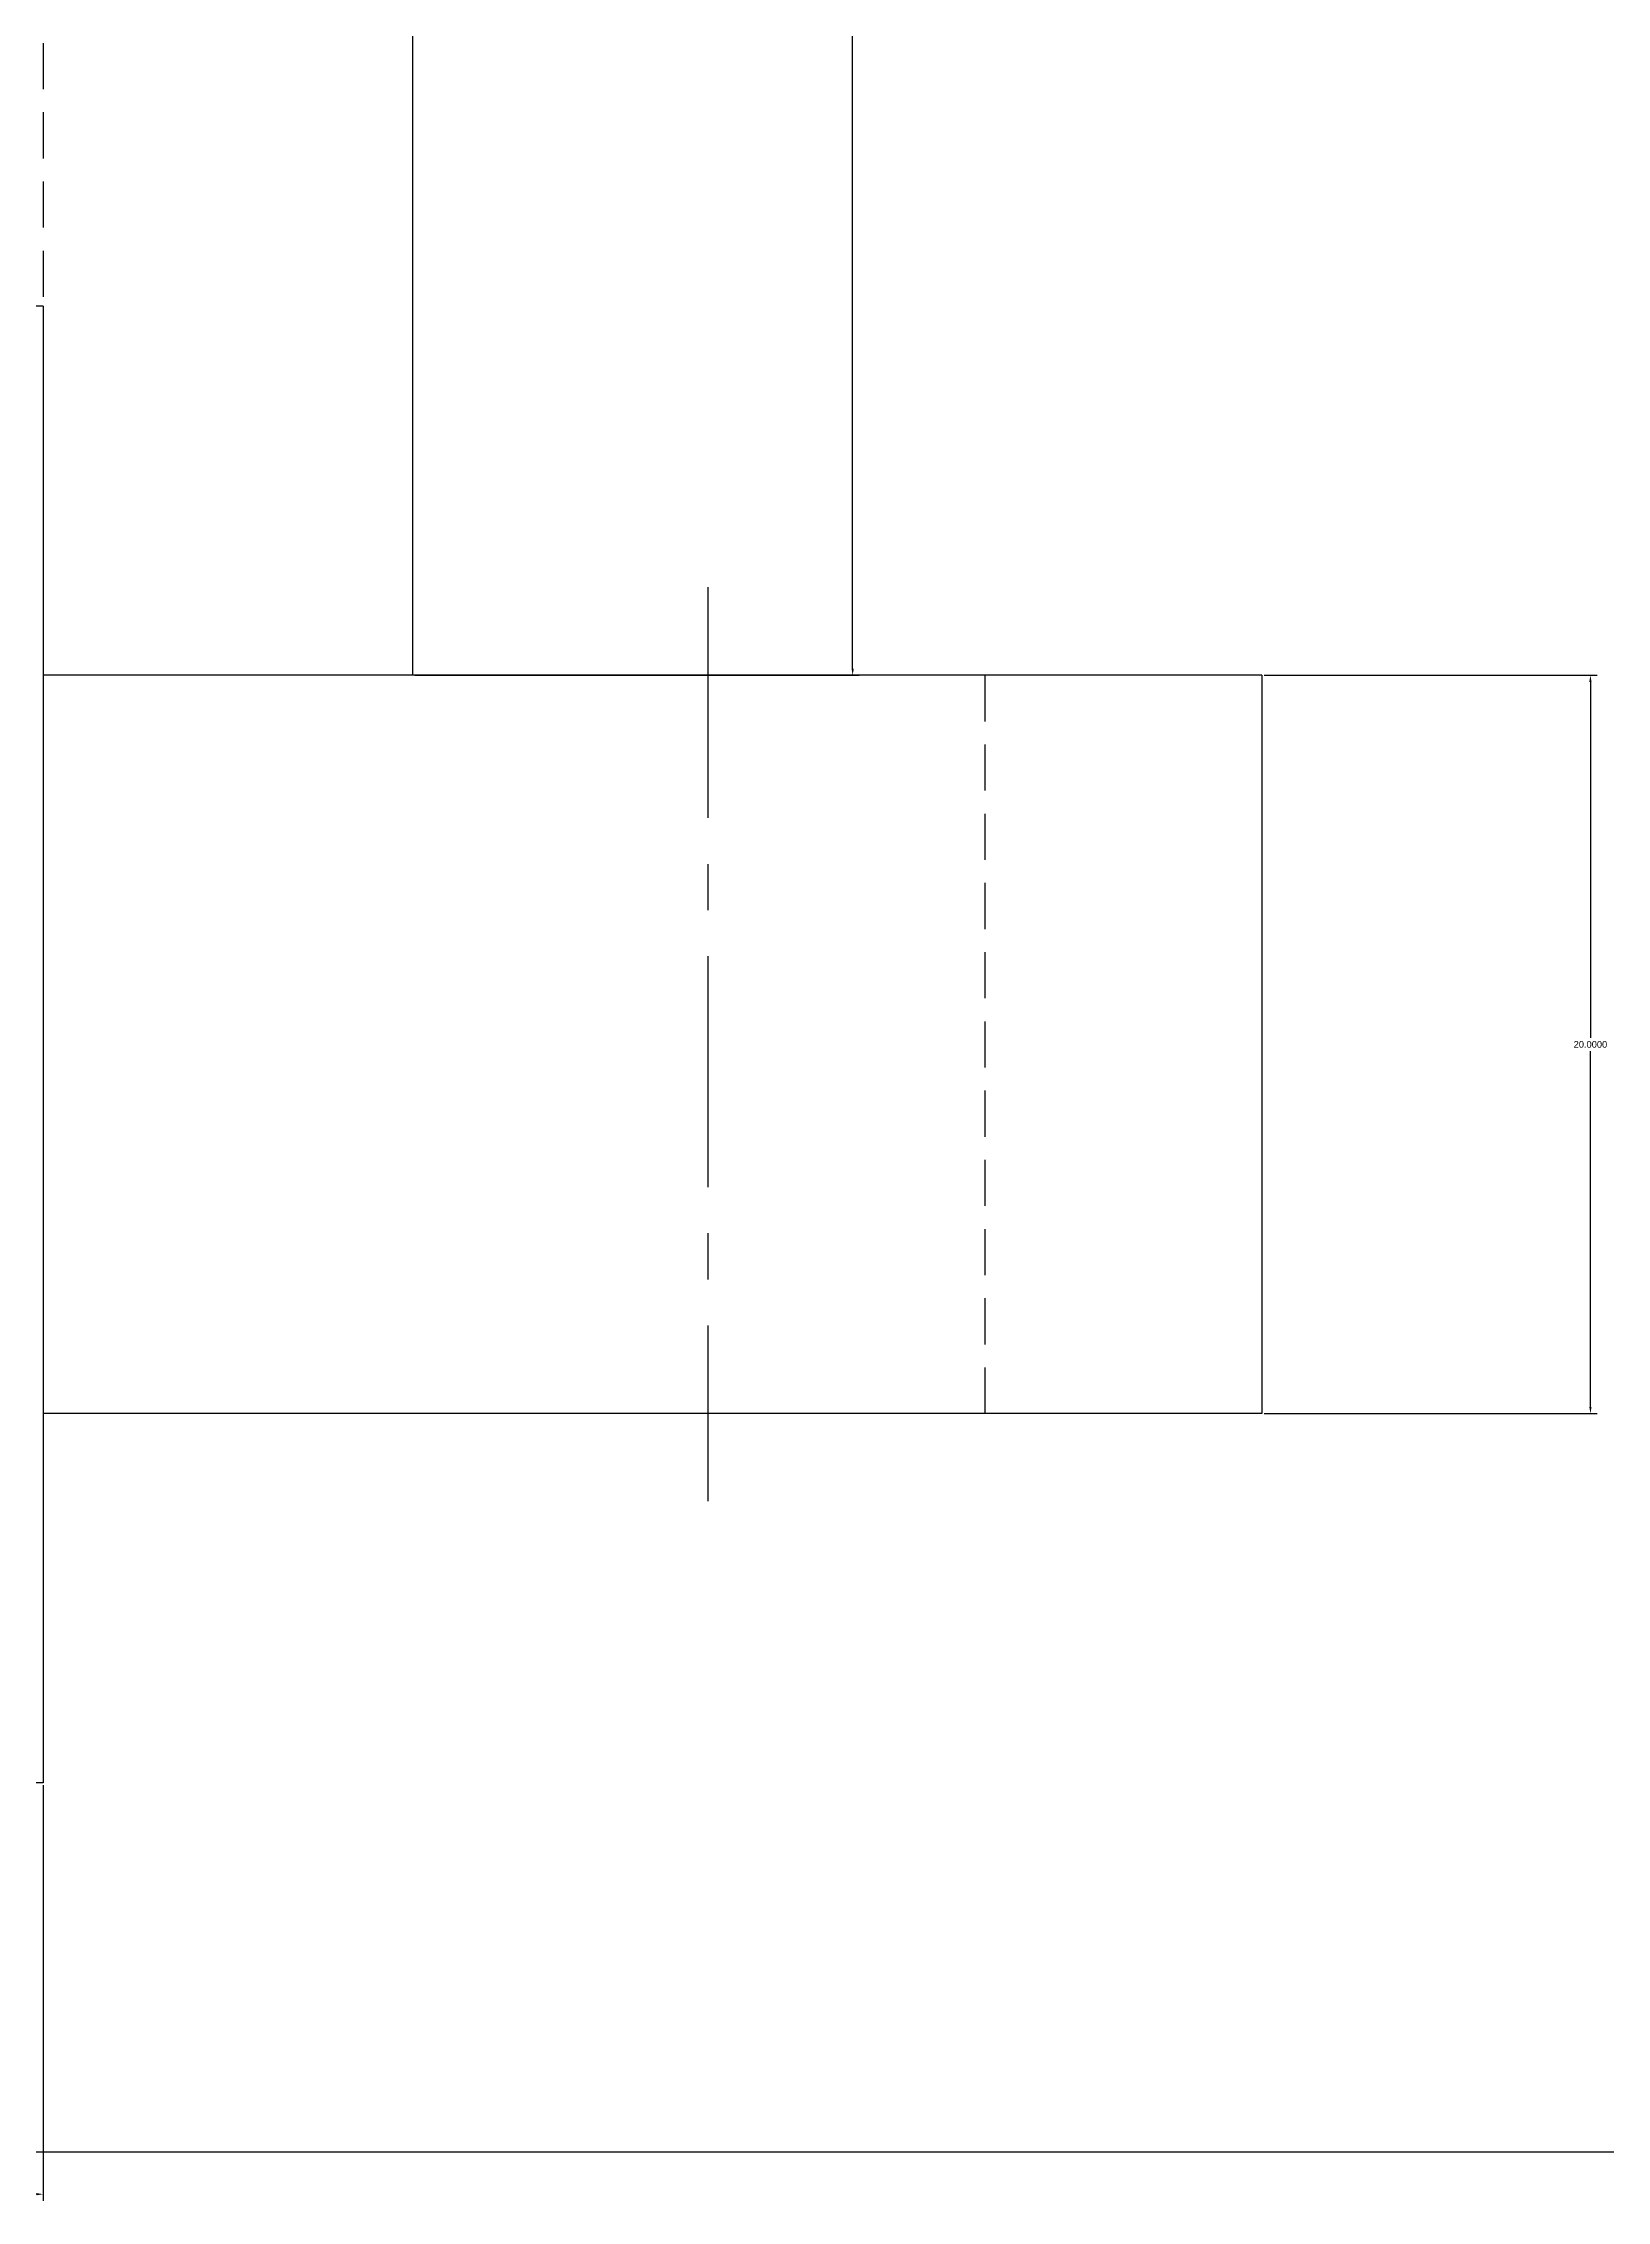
# Model space of a CAD drawing. Header units: millimetres. Extents: x -141 to 183, y -135 to 116.
# Drawn here: x 87 to 129.3, y -1.3 to 57.1 of the extents above; entities that cross this region are included whole.
import ezdxf

# ---------------------------------------------------------------- set-up
doc = ezdxf.new("R2010")
doc.units = ezdxf.units.MM
doc.header["$MEASUREMENT"] = 0
doc.linetypes.add('CENTER', pattern=[2, 1.25, -0.25, 0.25, -0.25])
doc.linetypes.add('HIDDEN', pattern=[0.375, 0.25, -0.125])
doc.styles.get("Standard").update_dxf_attribs({"font": 'arial.ttf'})
doc.dimstyles.get("Standard").update_dxf_attribs({"dimtxt": 0.18, "dimasz": 0.18, "dimexe": 0.18, "dimexo": 0.0625, "dimgap": 0.09, "dimtad": 0, "dimtih": 1, "dimtoh": 1, "dimdec": 4, "dimzin": 0, "dimdsep": 46, "dimtxsty": 'Standard', "dimcen": 0.09, "dimadec": 0, "dimazin": 0, "dimtfac": 1, "dimtdec": 4, "dimtofl": 0, "dimtmove": 0, "dimatfit": 3, "dimfxl": 1, "dimtolj": 1, "dimtzin": 0, "dimarcsym": 0})

# ---------------------------------------------------------------- blocks, each defined once
blk = doc.blocks.new('*D5')
at = {"color": 0, "lineweight": -2, "transparency": 16777216}
for p, q in [((97.063, 104), (109.1, 104)), ((108.92, 103.82), (108.92, 72.182)), ((108.92, 40.18), (108.92, 71.818)), ((97.063, 40), (109.1, 40))]:
    blk.add_line(p, q, dxfattribs=at)
at = {"color": 0, "transparency": 16777216}
for points in [[(108.89, 103.82), (108.95, 103.82), (108.92, 104)], [(108.89, 40.18), (108.95, 40.18), (108.92, 40)]]:
    blk.add_solid(points, dxfattribs=at)
at = {"layer": 'Defpoints', "color": 0, "transparency": 16777216}
for p in [(97, 104), (97, 40), (108.92, 40)]:
    blk.add_point(p, dxfattribs=at)
at = {"color": 0, "transparency": 16777216, "insert": (108.92, 72), "char_height": 0.18, "attachment_point": 5}
blk.add_mtext('\\A1;64.0000', dxfattribs=at)
blk = doc.blocks.new('*D6')
at = {"color": 0, "lineweight": -2, "transparency": 16777216}
for p, q in [((120.063, 40), (129.078, 40)), ((128.898, 39.82), (128.898, 30.182)), ((128.898, 20.18), (128.898, 29.818)), ((120.063, 20), (129.078, 20))]:
    blk.add_line(p, q, dxfattribs=at)
at = {"color": 0, "transparency": 16777216}
for points in [[(128.868, 39.82), (128.928, 39.82), (128.898, 40)], [(128.868, 20.18), (128.928, 20.18), (128.898, 20)]]:
    blk.add_solid(points, dxfattribs=at)
at = {"layer": 'Defpoints', "color": 0, "transparency": 16777216}
for p in [(120, 40), (120, 20), (128.898, 20)]:
    blk.add_point(p, dxfattribs=at)
at = {"color": 0, "transparency": 16777216, "insert": (128.898, 30), "char_height": 0.18, "attachment_point": 5}
blk.add_mtext('\\A1;20.0000', dxfattribs=at)
blk = doc.blocks.new('*D7')
at = {"color": 0, "lineweight": -2, "transparency": 16777216}
for p, q in [((43, 9.938), (43, -1.323)), ((87, 9.938), (87, -1.323)), ((43.18, -1.143), (64.463, -1.143)), ((86.82, -1.143), (65.537, -1.143))]:
    blk.add_line(p, q, dxfattribs=at)
at = {"color": 0, "transparency": 16777216}
for points in [[(43.18, -1.113), (43.18, -1.173), (43, -1.143)], [(86.82, -1.113), (86.82, -1.173), (87, -1.143)]]:
    blk.add_solid(points, dxfattribs=at)
at = {"layer": 'Defpoints', "color": 0, "transparency": 16777216}
for p in [(43, 10), (87, 10), (43, -1.143)]:
    blk.add_point(p, dxfattribs=at)
at = {"color": 0, "transparency": 16777216, "insert": (65, -1.143), "char_height": 0.18, "attachment_point": 5}
blk.add_mtext('\\A1;44.0000', dxfattribs=at)

msp = doc.modelspace()

# ---------------------------------------------------------------- linework, layer by layer
at = {"color": 114, "linetype": 'HIDDEN', "ltscale": 5, "true_color": 0x139b48}
for p, q in [((87, 104), (87, 10)), ((112.5, 40), (112.5, 20))]:
    msp.add_line(p, q, dxfattribs=at)
for p, q in [((97, 104), (97, 40)), ((87, 50), (43, 50)), ((87, 50), (87, 10)), ((120, 40), (87, 40)), ((120, 40), (120, 20)), ((120, 20), (87, 20)), ((87, 10), (43, 10))]:
    msp.add_line(p, q)
at = {"color": 30, "linetype": 'CENTER', "ltscale": 5, "true_color": 0xf26722}
msp.add_line((105, 42.3863), (105, 17.63025), dxfattribs=at)
at = {"linetype": 'CENTER'}
msp.add_line((97.5, 20), (97.5, 20), dxfattribs=at)
msp.add_xline((0, 0), (1, 0))

# ---------------------------------------------------------------- dimensions: what is measured, and where the dimension line sits
at = {"color": 6}
dim = msp.add_linear_dim(base=(108.92025, 40), p1=(97, 104), p2=(97, 40), angle=90, dimstyle='Standard', dxfattribs=at)
dim.commit()
dim.dimension.update_dxf_attribs({"geometry": '*D5', "text_midpoint": (108.92025, 72)})
at = {"color": 32, "true_color": 0xcd6928}
dim = msp.add_linear_dim(base=(128.89761, 20), p1=(120, 40), p2=(120, 20), angle=90, dimstyle='Standard', dxfattribs=at)
dim.commit()
dim.dimension.update_dxf_attribs({"geometry": '*D6', "text_midpoint": (128.89761, 30)})
dim = msp.add_linear_dim(base=(43, -1.14324), p1=(87, 10), p2=(43, 10), dimstyle='Standard', dxfattribs=at)
dim.commit()
dim.dimension.update_dxf_attribs({"geometry": '*D7', "text_midpoint": (65, -1.14324)})

doc.saveas('drawing.dxf')
